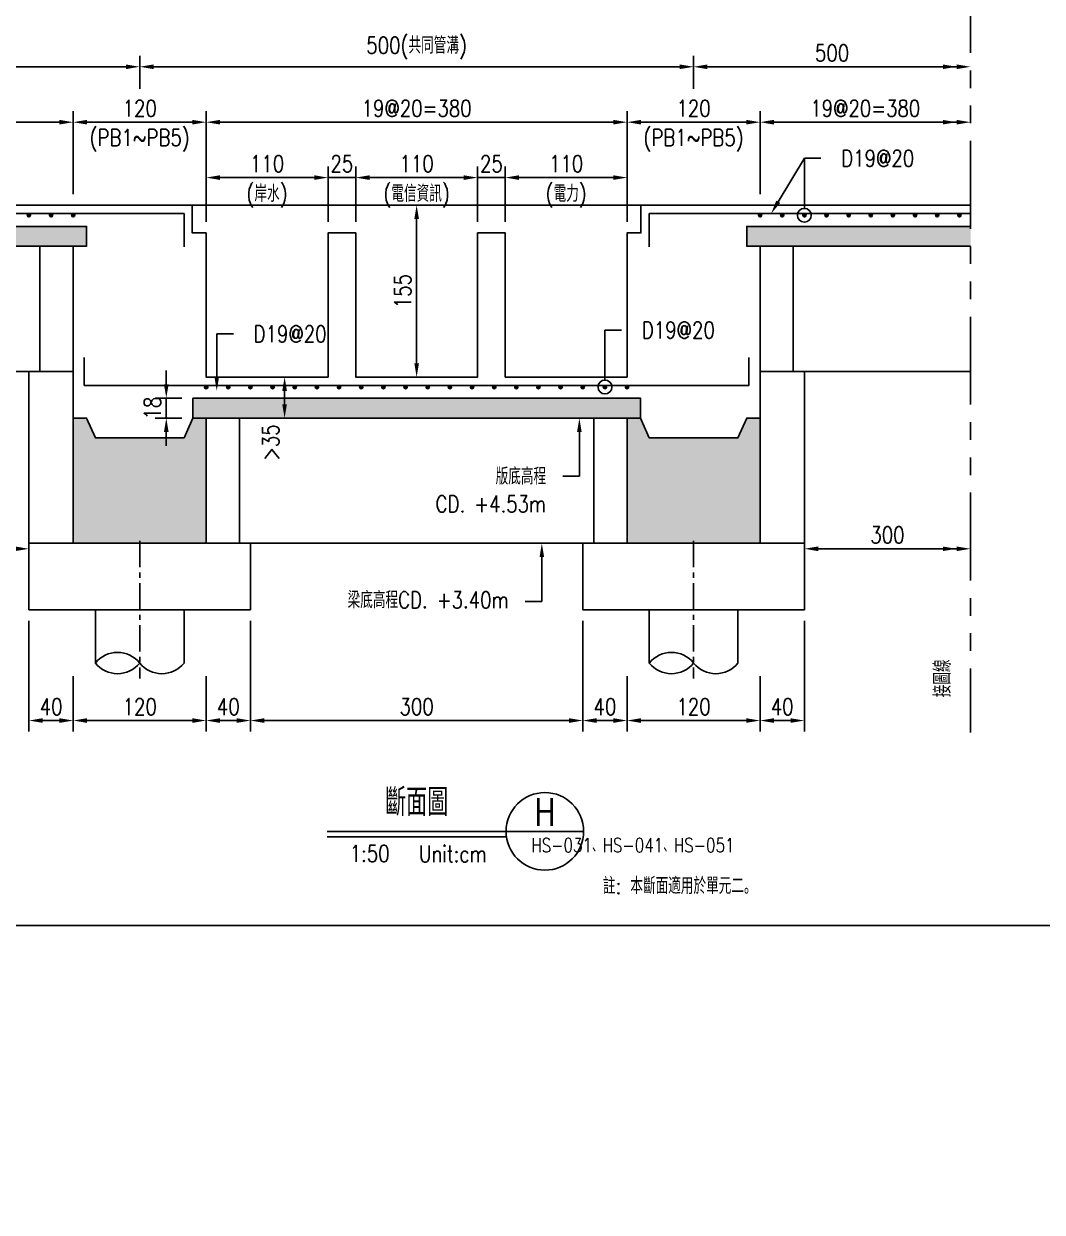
# Model space of a CAD drawing. Extents: x -791 to 13121, y -31587 to 2944.
# Drawn here: x 1560 to 2480, y -11309 to -10236 of the extents above; entities that cross this region are included whole.
import ezdxf
from ezdxf import colors
from ezdxf.entities.mleader import LeaderData, LeaderLine
from ezdxf.enums import TextEntityAlignment as Align
from ezdxf.math import Vec2, Vec3

# ---------------------------------------------------------------- set-up
doc = ezdxf.new("R2010")
doc.units = 0
doc.header["$LTSCALE"] = 0.05
doc.linetypes.add('CENTER', pattern=[50.8, 31.75, -6.35, 6.35, -6.35])
doc.linetypes.add('PHANTOM', pattern=[63.5, 31.75, -6.35, 6.35, -6.35, 6.35, -6.35])
doc.layers.get('0').update_dxf_attribs({"linetype": 'CONTINUOUS'})
doc.layers.get('Defpoints').update_dxf_attribs({"linetype": 'CONTINUOUS'})
for name, color, linetype in [('HB_0', 7, 'CONTINUOUS'), ('HB_DIM', 1, 'CONTINUOUS'), ('HB_ReBar', 3, 'CONTINUOUS'), ('HB_SYMBOLS', 7, 'CONTINUOUS'), ('HB_TXT_CTEXT', 2, 'CONTINUOUS'), ('預鑄梁', 4, 'CONTINUOUS'), ('預鑄版_HATCH', 253, 'CONTINUOUS')]:
    doc.layers.add(name, color=color, linetype=linetype)
doc.styles.get("Standard").update_dxf_attribs({"font": 'ROMANS.shx', "width": 0.8, "bigfont": 'lchinap.shx'})
doc.dimstyles.new('50cm', dxfattribs={"dimscale": 5, "dimtxt": 3, "dimasz": 2.5, "dimexe": 2, "dimexo": 2, "dimgap": 1, "dimtad": 1, "dimdsep": 46, "dimtxsty": 'Standard', "dimcen": 0, "dimclrt": 2, "dimadec": 0, "dimazin": 0, "dimtfac": 1, "dimtix": 1, "dimtmove": 2, "dimatfit": 3, "dimfxl": 0, "dimtolj": 1, "dimtzin": 0, "dimarcsym": 0})

# ---------------------------------------------------------------- blocks, each defined once
blk = doc.blocks.new('CA')
at = {"layer": 'HB_SYMBOLS', "color": 3, "linetype": 'Continuous'}
blk.add_line((0, 0), (14, 0), dxfattribs=at)
at = {"layer": 'HB_SYMBOLS', "color": 4, "linetype": 'Continuous'}
blk.add_circle((7, 0), 7, dxfattribs=at)
at = {"layer": 'HB_SYMBOLS', "color": 3, "linetype": 'Continuous', "width": 0.8}
blk.add_attdef('A', text='', height=5, dxfattribs=at).set_placement((7, 3.5), align=Align.MIDDLE)
at = {"layer": 'HB_SYMBOLS', "color": 1, "linetype": 'Continuous', "width": 0.8}
blk.add_attdef('HB2002', text='', height=2.5, dxfattribs=at).set_placement((7, -2.5), align=Align.MIDDLE)
blk = doc.blocks.new('*D1909')
at = {"layer": 'Defpoints', "color": 0}
for p in [(0, 325), (-1999, 150), (0, 150)]:
    blk.add_point(p, dxfattribs=at)
at = {"layer": 'HB_DIM', "color": 0, "lineweight": -2}
for p, q in [((-1999, 160), (-1999, 335)), ((-1986.5, 325), (-12.5, 325))]:
    blk.add_line(p, q, dxfattribs=at)
at = {"layer": 'HB_DIM', "color": 0}
for points in [[(-1986.5, 327.1), (-1986.5, 322.9), (-1999, 325)], [(-12.5, 327.1), (-12.5, 322.9), (0, 325)]]:
    blk.add_solid(points, dxfattribs=at)
at = {"layer": 'HB_DIM', "color": 2, "insert": (-770, 337.5), "char_height": 15, "attachment_point": 5}
blk.add_mtext('\\A1;4498', dxfattribs=at)
blk = doc.blocks.new('*D1911')
at = {"layer": 'Defpoints', "color": 0}
for p in [(0, 375), (-2000, 150), (0, 150)]:
    blk.add_point(p, dxfattribs=at)
at = {"layer": 'HB_DIM', "color": 0, "lineweight": -2}
for p, q in [((-2000, 160), (-2000, 385)), ((-1987.5, 375), (-12.5, 375))]:
    blk.add_line(p, q, dxfattribs=at)
at = {"layer": 'HB_DIM', "color": 0}
for points in [[(-1987.5, 377.1), (-1987.5, 372.9), (-2000, 375)], [(-12.5, 377.1), (-12.5, 372.9), (0, 375)]]:
    blk.add_solid(points, dxfattribs=at)
at = {"layer": 'HB_DIM', "color": 2, "insert": (-769.5, 387.5), "char_height": 15, "attachment_point": 5}
blk.add_mtext('\\A1;4500', dxfattribs=at)
blk = doc.blocks.new('預鑄樁帽2x2')
at = {"layer": 'HB_0'}
blk.add_lwpolyline([(-100, 0), (100, 0), (100, 60), (-100, 60)], close=True, dxfattribs=at)
blk = doc.blocks.new('PB2')
at = {"layer": 'HB_0'}
h = blk.add_hatch(color=253, dxfattribs=at)
h.dxf.hatch_style = 1
h.paths.add_polyline_path([(0, 0), (0, 113), (12, 113), (20, 95), (100, 95), (108, 113), (120, 113), (120, 0)])
at = {"layer": '預鑄梁'}
blk.add_lwpolyline([(0, 0), (0, 113), (12, 113), (20, 95), (100, 95), (108, 113), (120, 113), (120, 0), (0, 0)], dxfattribs=at)
blk = doc.blocks.new('PS57')
at = {"layer": '預鑄版_HATCH', "linetype": 'Continuous'}
h = blk.add_hatch(color=256, dxfattribs=at)
h.dxf.hatch_style = 2
h.paths.add_polyline_path([(0, 18), (404, 18), (404, 0), (0, 0)])
at = {"layer": 'HB_0', "color": 7, "linetype": 'Continuous'}
blk.add_lwpolyline([(0, 18), (404, 18), (404, 0), (0, 0)], close=True, dxfattribs=at)
blk = doc.blocks.new('*D1914')
at = {"layer": 'Defpoints', "color": 0}
for p in [(-310, 225), (-690, 150), (-310, 150)]:
    blk.add_point(p, dxfattribs=at)
at = {"layer": 'HB_DIM', "color": 0, "lineweight": -2}
for p, q in [((-690, 160), (-690, 235)), ((-310, 160), (-310, 235)), ((-677.5, 225), (-322.5, 225))]:
    blk.add_line(p, q, dxfattribs=at)
at = {"layer": 'HB_DIM', "color": 0}
for points in [[(-677.5, 227.1), (-677.5, 222.9), (-690, 225)], [(-322.5, 227.1), (-322.5, 222.9), (-310, 225)]]:
    blk.add_solid(points, dxfattribs=at)
at = {"layer": 'HB_DIM', "color": 2, "insert": (-500, 237.5), "char_height": 15, "attachment_point": 5}
blk.add_mtext('\\A1;19@20=380', dxfattribs=at)
blk = doc.blocks.new('*D1915')
at = {"layer": 'Defpoints', "color": 0}
for p in [(-750, 275), (-750, 245), (-250, 245)]:
    blk.add_point(p, dxfattribs=at)
at = {"layer": 'HB_DIM', "color": 0, "lineweight": -2}
for p, q in [((-750, 255), (-750, 285)), ((-250, 255), (-250, 285)), ((-262.5, 275), (-737.5, 275))]:
    blk.add_line(p, q, dxfattribs=at)
at = {"layer": 'HB_DIM', "color": 0}
for points in [[(-737.5, 277.1), (-737.5, 272.9), (-750, 275)], [(-262.5, 277.1), (-262.5, 272.9), (-250, 275)]]:
    blk.add_solid(points, dxfattribs=at)
at = {"layer": 'HB_DIM', "color": 2, "insert": (-500, 291.9), "char_height": 15, "attachment_point": 5}
blk.add_mtext('\\A1;500(共同管溝)', dxfattribs=at)
blk = doc.blocks.new('*D1916')
at = {"layer": 'Defpoints', "color": 0}
for p in [(-810, 225), (-1190, 150), (-810, 150)]:
    blk.add_point(p, dxfattribs=at)
at = {"layer": 'HB_DIM', "color": 0, "lineweight": -2}
for p, q in [((-1190, 160), (-1190, 235)), ((-810, 160), (-810, 235)), ((-1177.5, 225), (-822.5, 225))]:
    blk.add_line(p, q, dxfattribs=at)
at = {"layer": 'HB_DIM', "color": 0}
for points in [[(-1177.5, 227.1), (-1177.5, 222.9), (-1190, 225)], [(-822.5, 227.1), (-822.5, 222.9), (-810, 225)]]:
    blk.add_solid(points, dxfattribs=at)
at = {"layer": 'HB_DIM', "color": 2, "insert": (-1000, 237.5), "char_height": 15, "attachment_point": 5}
blk.add_mtext('\\A1;19@20=380', dxfattribs=at)
blk = doc.blocks.new('*D1917')
at = {"layer": 'Defpoints', "color": 0}
for p in [(-1250, 275), (-1250, 245), (-750, 245)]:
    blk.add_point(p, dxfattribs=at)
at = {"layer": 'HB_DIM', "color": 0, "lineweight": -2}
for p, q in [((-1250, 255), (-1250, 285)), ((-750, 255), (-750, 285)), ((-762.5, 275), (-1237.5, 275))]:
    blk.add_line(p, q, dxfattribs=at)
at = {"layer": 'HB_DIM', "color": 0}
for points in [[(-1237.5, 277.1), (-1237.5, 272.9), (-1250, 275)], [(-762.5, 277.1), (-762.5, 272.9), (-750, 275)]]:
    blk.add_solid(points, dxfattribs=at)
at = {"layer": 'HB_DIM', "color": 2, "insert": (-1000, 287.5), "char_height": 15, "attachment_point": 5}
blk.add_mtext('\\A1;500', dxfattribs=at)
blk = doc.blocks.new('ReBarPoint')
at = {"layer": 'HB_0'}
h = blk.add_hatch(color=0, dxfattribs=at)
h.dxf.hatch_style = 1
edge = h.paths.add_edge_path()
edge.add_arc((0, 0), 1.5, 0, 360)
at = {"layer": 'HB_ReBar', "color": 0}
blk.add_circle((0, 0), 1.5, dxfattribs=at)
blk = doc.blocks.new('_DotBlank')
at = {"color": 0, "linetype": 'ByBlock', "lineweight": -2}
blk.add_line((-0.5, 0), (-1, 0), dxfattribs=at)
blk.add_circle((0, 0), 0.5, dxfattribs=at)
blk = doc.blocks.new('*D1923')
at = {"layer": 'Defpoints', "color": 0}
for p in [(-650, -215), (-350, -215), (-350, -315)]:
    blk.add_point(p, dxfattribs=at)
at = {"layer": 'HB_DIM', "color": 0, "lineweight": -2}
for p, q in [((-650, -225), (-650, -325)), ((-350, -225), (-350, -325)), ((-637.5, -315), (-362.5, -315))]:
    blk.add_line(p, q, dxfattribs=at)
at = {"layer": 'HB_DIM', "color": 0}
for points in [[(-637.5, -312.9), (-637.5, -317.1), (-650, -315)], [(-362.5, -312.9), (-362.5, -317.1), (-350, -315)]]:
    blk.add_solid(points, dxfattribs=at)
at = {"layer": 'HB_DIM', "color": 2, "insert": (-500, -302.5), "char_height": 15, "attachment_point": 5}
blk.add_mtext('\\A1;300', dxfattribs=at)
blk = doc.blocks.new('*D1924')
at = {"layer": 'Defpoints', "color": 0}
for p in [(-1150, -60), (-850, -60), (-850, -160)]:
    blk.add_point(p, dxfattribs=at)
at = {"layer": 'HB_DIM', "color": 0, "lineweight": -2}
for p, q in [((-1150, -70), (-1150, -170)), ((-850, -70), (-850, -170)), ((-1137.5, -160), (-862.5, -160))]:
    blk.add_line(p, q, dxfattribs=at)
at = {"layer": 'HB_DIM', "color": 0}
for points in [[(-1137.5, -157.9), (-1137.5, -162.1), (-1150, -160)], [(-862.5, -157.9), (-862.5, -162.1), (-850, -160)]]:
    blk.add_solid(points, dxfattribs=at)
at = {"layer": 'HB_DIM', "color": 2, "insert": (-1000, -147.5), "char_height": 15, "attachment_point": 5}
blk.add_mtext('\\A1;300', dxfattribs=at)
blk = doc.blocks.new('*D1934')
at = {"layer": 'Defpoints', "color": 0}
for p in [(0, 275), (0, 275), (-250, 245)]:
    blk.add_point(p, dxfattribs=at)
at = {"layer": 'HB_DIM', "color": 0, "lineweight": -2}
for p, q in [((-250, 255), (-250, 285)), ((-237.5, 275), (-12.5, 275))]:
    blk.add_line(p, q, dxfattribs=at)
at = {"layer": 'HB_DIM', "color": 0}
for points in [[(-237.5, 277.1), (-237.5, 272.9), (-250, 275)], [(-12.5, 277.1), (-12.5, 272.9), (0, 275)]]:
    blk.add_solid(points, dxfattribs=at)
at = {"layer": 'HB_DIM', "color": 2, "insert": (-125, 287.5), "char_height": 15, "attachment_point": 5}
blk.add_mtext('\\A1;500', dxfattribs=at)
blk = doc.blocks.new('*D1935')
at = {"layer": 'Defpoints', "color": 0}
for p in [(0, 225), (0, 225), (-190, 150)]:
    blk.add_point(p, dxfattribs=at)
at = {"layer": 'HB_DIM', "color": 0, "lineweight": -2}
for p, q in [((-190, 160), (-190, 235)), ((-177.5, 225), (-12.5, 225))]:
    blk.add_line(p, q, dxfattribs=at)
at = {"layer": 'HB_DIM', "color": 0}
for points in [[(-177.5, 227.1), (-177.5, 222.9), (-190, 225)], [(-12.5, 227.1), (-12.5, 222.9), (0, 225)]]:
    blk.add_solid(points, dxfattribs=at)
at = {"layer": 'HB_DIM', "color": 2, "insert": (-95, 237.5), "char_height": 15, "attachment_point": 5}
blk.add_mtext('\\A1;19@20=380', dxfattribs=at)
blk = doc.blocks.new('*D1936')
at = {"layer": 'Defpoints', "color": 0}
for p in [(-150, -60), (0, -160), (0, -160)]:
    blk.add_point(p, dxfattribs=at)
at = {"layer": 'HB_DIM', "color": 0, "lineweight": -2}
for p, q in [((-150, -70), (-150, -170)), ((-137.5, -160), (-12.5, -160))]:
    blk.add_line(p, q, dxfattribs=at)
at = {"layer": 'HB_DIM', "color": 0}
for points in [[(-137.5, -157.9), (-137.5, -162.1), (-150, -160)], [(-12.5, -157.9), (-12.5, -162.1), (0, -160)]]:
    blk.add_solid(points, dxfattribs=at)
at = {"layer": 'HB_DIM', "color": 2, "insert": (-75, -147.5), "char_height": 15, "attachment_point": 5}
blk.add_mtext('\\A1;300', dxfattribs=at)
blk = doc.blocks.new('*D1937')
at = {"layer": 'Defpoints', "color": 0}
for p in [(-702, -24), (-726, -42), (-702, -42)]:
    blk.add_point(p, dxfattribs=at)
at = {"layer": 'HB_DIM', "color": 0, "lineweight": -2}
for p, q in [((-726, -11.5), (-726, 1)), ((-712, -24), (-736, -24)), ((-726, -24), (-726, -42)), ((-712, -42), (-736, -42)), ((-726, -54.5), (-726, -67))]:
    blk.add_line(p, q, dxfattribs=at)
at = {"layer": 'HB_DIM', "color": 0}
for points in [[(-728.1, -11.5), (-723.9, -11.5), (-726, -24)], [(-728.1, -54.5), (-723.9, -54.5), (-726, -42)]]:
    blk.add_solid(points, dxfattribs=at)
at = {"layer": 'HB_DIM', "color": 2, "insert": (-738.5, -33), "char_height": 15, "attachment_point": 5, "rotation": 90}
blk.add_mtext('\\A1;18', dxfattribs=at)
blk = doc.blocks.new('*D1938')
at = {"layer": 'Defpoints', "color": 0}
for p in [(-644.2, -5), (-619.2, -5), (-644.2, -42)]:
    blk.add_point(p, dxfattribs=at)
at = {"layer": 'HB_DIM', "color": 0, "lineweight": -2}
for p, q in [((-634.2, -5), (-609.2, -5)), ((-619.2, -29.5), (-619.2, -17.5)), ((-634.2, -42), (-609.2, -42))]:
    blk.add_line(p, q, dxfattribs=at)
at = {"layer": 'HB_DIM', "color": 0}
for points in [[(-621.3, -17.5), (-617.1, -17.5), (-619.2, -5)], [(-621.3, -29.5), (-617.1, -29.5), (-619.2, -42)]]:
    blk.add_solid(points, dxfattribs=at)
at = {"layer": 'HB_DIM', "color": 2, "insert": (-631.7, -64.2), "char_height": 15, "attachment_point": 5, "rotation": 90}
blk.add_mtext('\\A1;>35', dxfattribs=at)
blk = doc.blocks.new('80cm直樁')
at = {"layer": 'HB_0', "linetype": 'Continuous'}
for p, q in [((-40, -48.1), (-40, 0)), ((40, -48.1), (40, 0))]:
    blk.add_line(p, q, dxfattribs=at)
for points in [[(-40, -48.1, -0.48), (0, -48.1, 0.48), (40, -48.1, 0.48)], [(-40, -48.1, 0.48), (0, -48.1, 0.48)]]:
    blk.add_lwpolyline(points, format="xyb", dxfattribs=at)
at = {"layer": 'HB_DIM', "color": 1, "linetype": 'CENTER', "ltscale": 15}
blk.add_line((0, 62.2), (0, -62.2), dxfattribs=at)
blk = doc.blocks.new('*D1941')
at = {"layer": 'Defpoints', "color": 0}
for p in [(-810, 225), (-810, 150), (-690, 150)]:
    blk.add_point(p, dxfattribs=at)
at = {"layer": 'HB_DIM', "color": 0, "lineweight": -2}
for p, q in [((-810, 160), (-810, 235)), ((-690, 160), (-690, 235)), ((-702.5, 225), (-797.5, 225))]:
    blk.add_line(p, q, dxfattribs=at)
at = {"layer": 'HB_DIM', "color": 0}
for points in [[(-797.5, 227.1), (-797.5, 222.9), (-810, 225)], [(-702.5, 227.1), (-702.5, 222.9), (-690, 225)]]:
    blk.add_solid(points, dxfattribs=at)
at = {"layer": 'HB_DIM', "color": 2, "char_height": 15, "attachment_point": 5}
for s, insert in [('\\A1;120', (-750, 237.5)), ('\\A1;(PB1~PB5)', (-750, 208.6))]:
    blk.add_mtext(s, dxfattribs=dict(at, insert=insert))
blk = doc.blocks.new('*D1942')
at = {"layer": 'Defpoints', "color": 0}
for p in [(-310, 225), (-310, 150), (-190, 150)]:
    blk.add_point(p, dxfattribs=at)
at = {"layer": 'HB_DIM', "color": 0, "lineweight": -2}
for p, q in [((-310, 160), (-310, 235)), ((-190, 160), (-190, 235)), ((-202.5, 225), (-297.5, 225))]:
    blk.add_line(p, q, dxfattribs=at)
at = {"layer": 'HB_DIM', "color": 0}
for points in [[(-297.5, 227.1), (-297.5, 222.9), (-310, 225)], [(-202.5, 227.1), (-202.5, 222.9), (-190, 225)]]:
    blk.add_solid(points, dxfattribs=at)
at = {"layer": 'HB_DIM', "color": 2, "char_height": 15, "attachment_point": 5}
for s, insert in [('\\A1;120', (-250, 237.5)), ('\\A1;(PB1~PB5)', (-250, 208.6))]:
    blk.add_mtext(s, dxfattribs=dict(at, insert=insert))
blk = doc.blocks.new('*D1943')
at = {"layer": 'Defpoints', "color": 0}
for p in [(-810, -265), (-690, -265), (-690, -315)]:
    blk.add_point(p, dxfattribs=at)
at = {"layer": 'HB_DIM', "color": 0, "lineweight": -2}
for p, q in [((-810, -275), (-810, -325)), ((-690, -275), (-690, -325)), ((-797.5, -315), (-702.5, -315))]:
    blk.add_line(p, q, dxfattribs=at)
at = {"layer": 'HB_DIM', "color": 0}
for points in [[(-797.5, -312.9), (-797.5, -317.1), (-810, -315)], [(-702.5, -312.9), (-702.5, -317.1), (-690, -315)]]:
    blk.add_solid(points, dxfattribs=at)
at = {"layer": 'HB_DIM', "color": 2, "insert": (-750, -302.5), "char_height": 15, "attachment_point": 5}
blk.add_mtext('\\A1;120', dxfattribs=at)
blk = doc.blocks.new('*D1944')
at = {"layer": 'Defpoints', "color": 0}
for p in [(-650, -215), (-690, -265), (-690, -315)]:
    blk.add_point(p, dxfattribs=at)
at = {"layer": 'HB_DIM', "color": 0, "lineweight": -2}
for p, q in [((-650, -225), (-650, -325)), ((-690, -275), (-690, -325)), ((-662.5, -315), (-677.5, -315))]:
    blk.add_line(p, q, dxfattribs=at)
at = {"layer": 'HB_DIM', "color": 0}
for points in [[(-677.5, -312.9), (-677.5, -317.1), (-690, -315)], [(-662.5, -312.9), (-662.5, -317.1), (-650, -315)]]:
    blk.add_solid(points, dxfattribs=at)
at = {"layer": 'HB_DIM', "color": 2, "insert": (-670, -302.5), "char_height": 15, "attachment_point": 5}
blk.add_mtext('\\A1;40', dxfattribs=at)
blk = doc.blocks.new('*D1945')
at = {"layer": 'Defpoints', "color": 0}
for p in [(-850, -215), (-810, -265), (-850, -315)]:
    blk.add_point(p, dxfattribs=at)
at = {"layer": 'HB_DIM', "color": 0, "lineweight": -2}
for p, q in [((-850, -225), (-850, -325)), ((-810, -275), (-810, -325)), ((-822.5, -315), (-837.5, -315))]:
    blk.add_line(p, q, dxfattribs=at)
at = {"layer": 'HB_DIM', "color": 0}
for points in [[(-837.5, -312.9), (-837.5, -317.1), (-850, -315)], [(-822.5, -312.9), (-822.5, -317.1), (-810, -315)]]:
    blk.add_solid(points, dxfattribs=at)
at = {"layer": 'HB_DIM', "color": 2, "insert": (-830, -302.5), "char_height": 15, "attachment_point": 5}
blk.add_mtext('\\A1;40', dxfattribs=at)
blk = doc.blocks.new('*D1946')
at = {"layer": 'Defpoints', "color": 0}
for p in [(-310, -265), (-190, -265), (-190, -315)]:
    blk.add_point(p, dxfattribs=at)
at = {"layer": 'HB_DIM', "color": 0, "lineweight": -2}
for p, q in [((-310, -275), (-310, -325)), ((-190, -275), (-190, -325)), ((-297.5, -315), (-202.5, -315))]:
    blk.add_line(p, q, dxfattribs=at)
at = {"layer": 'HB_DIM', "color": 0}
for points in [[(-297.5, -312.9), (-297.5, -317.1), (-310, -315)], [(-202.5, -312.9), (-202.5, -317.1), (-190, -315)]]:
    blk.add_solid(points, dxfattribs=at)
at = {"layer": 'HB_DIM', "color": 2, "insert": (-250, -302.5), "char_height": 15, "attachment_point": 5}
blk.add_mtext('\\A1;120', dxfattribs=at)
blk = doc.blocks.new('*D1947')
at = {"layer": 'Defpoints', "color": 0}
for p in [(-150, -215), (-190, -265), (-190, -315)]:
    blk.add_point(p, dxfattribs=at)
at = {"layer": 'HB_DIM', "color": 0, "lineweight": -2}
for p, q in [((-150, -225), (-150, -325)), ((-190, -275), (-190, -325)), ((-162.5, -315), (-177.5, -315))]:
    blk.add_line(p, q, dxfattribs=at)
at = {"layer": 'HB_DIM', "color": 0}
for points in [[(-177.5, -312.9), (-177.5, -317.1), (-190, -315)], [(-162.5, -312.9), (-162.5, -317.1), (-150, -315)]]:
    blk.add_solid(points, dxfattribs=at)
at = {"layer": 'HB_DIM', "color": 2, "insert": (-170, -302.5), "char_height": 15, "attachment_point": 5}
blk.add_mtext('\\A1;40', dxfattribs=at)
blk = doc.blocks.new('*D1948')
at = {"layer": 'Defpoints', "color": 0}
for p in [(-350, -215), (-310, -265), (-350, -315)]:
    blk.add_point(p, dxfattribs=at)
at = {"layer": 'HB_DIM', "color": 0, "lineweight": -2}
for p, q in [((-350, -225), (-350, -325)), ((-310, -275), (-310, -325)), ((-322.5, -315), (-337.5, -315))]:
    blk.add_line(p, q, dxfattribs=at)
at = {"layer": 'HB_DIM', "color": 0}
for points in [[(-337.5, -312.9), (-337.5, -317.1), (-350, -315)], [(-322.5, -312.9), (-322.5, -317.1), (-310, -315)]]:
    blk.add_solid(points, dxfattribs=at)
at = {"layer": 'HB_DIM', "color": 2, "insert": (-330, -302.5), "char_height": 15, "attachment_point": 5}
blk.add_mtext('\\A1;40', dxfattribs=at)
blk = doc.blocks.new('*D1949')
at = {"layer": 'Defpoints', "color": 0}
for p in [(-525, 150), (-500, 150), (-525, -5)]:
    blk.add_point(p, dxfattribs=at)
at = {"layer": 'HB_DIM', "color": 0, "lineweight": -2}
for p, q in [((-515, 150), (-490, 150)), ((-500, 7.5), (-500, 137.5)), ((-515, -5), (-490, -5))]:
    blk.add_line(p, q, dxfattribs=at)
at = {"layer": 'HB_DIM', "color": 0}
for points in [[(-502.1, 137.5), (-497.9, 137.5), (-500, 150)], [(-502.1, 7.5), (-497.9, 7.5), (-500, -5)]]:
    blk.add_solid(points, dxfattribs=at)
at = {"layer": 'HB_DIM', "color": 2, "insert": (-512.5, 72.5), "char_height": 15, "attachment_point": 5, "rotation": 90}
blk.add_mtext('\\A1;155', dxfattribs=at)
blk = doc.blocks.new('*D1950')
at = {"layer": 'Defpoints', "color": 0}
for p in [(-580, 175), (-690, 125), (-580, 125)]:
    blk.add_point(p, dxfattribs=at)
at = {"layer": 'HB_DIM', "color": 0, "lineweight": -2}
for p, q in [((-690, 135), (-690, 185)), ((-580, 135), (-580, 185)), ((-677.5, 175), (-592.5, 175))]:
    blk.add_line(p, q, dxfattribs=at)
at = {"layer": 'HB_DIM', "color": 0}
for points in [[(-677.5, 177.1), (-677.5, 172.9), (-690, 175)], [(-592.5, 177.1), (-592.5, 172.9), (-580, 175)]]:
    blk.add_solid(points, dxfattribs=at)
at = {"layer": 'HB_DIM', "color": 2, "char_height": 15, "attachment_point": 5}
for s, insert in [('\\A1;110', (-635, 187.5)), ('\\A1;(岸水)', (-635, 158.1))]:
    blk.add_mtext(s, dxfattribs=dict(at, insert=insert))
blk = doc.blocks.new('*D1951')
at = {"layer": 'Defpoints', "color": 0}
for p in [(-555, 175), (-580, 125), (-555, 125)]:
    blk.add_point(p, dxfattribs=at)
at = {"layer": 'HB_DIM', "color": 0, "lineweight": -2}
for p, q in [((-580, 135), (-580, 185)), ((-555, 135), (-555, 185)), ((-592.5, 175), (-605, 175)), ((-580, 175), (-555, 175)), ((-542.5, 175), (-530, 175))]:
    blk.add_line(p, q, dxfattribs=at)
at = {"layer": 'HB_DIM', "color": 0}
for points in [[(-592.5, 177.1), (-592.5, 172.9), (-580, 175)], [(-542.5, 177.1), (-542.5, 172.9), (-555, 175)]]:
    blk.add_solid(points, dxfattribs=at)
at = {"layer": 'HB_DIM', "color": 2, "insert": (-567.5, 187.5), "char_height": 15, "attachment_point": 5}
blk.add_mtext('\\A1;25', dxfattribs=at)
blk = doc.blocks.new('*D1952')
at = {"layer": 'Defpoints', "color": 0}
for p in [(-445, 175), (-555, 125), (-445, 125)]:
    blk.add_point(p, dxfattribs=at)
at = {"layer": 'HB_DIM', "color": 0, "lineweight": -2}
for p, q in [((-555, 135), (-555, 185)), ((-445, 135), (-445, 185)), ((-542.5, 175), (-457.5, 175))]:
    blk.add_line(p, q, dxfattribs=at)
at = {"layer": 'HB_DIM', "color": 0}
for points in [[(-542.5, 177.1), (-542.5, 172.9), (-555, 175)], [(-457.5, 177.1), (-457.5, 172.9), (-445, 175)]]:
    blk.add_solid(points, dxfattribs=at)
at = {"layer": 'HB_DIM', "color": 2, "char_height": 15, "attachment_point": 5}
for s, insert in [('\\A1;110', (-500, 187.5)), ('\\A1;(電信資訊)', (-500, 158.1))]:
    blk.add_mtext(s, dxfattribs=dict(at, insert=insert))
blk = doc.blocks.new('*D1953')
at = {"layer": 'Defpoints', "color": 0}
for p in [(-420, 175), (-445, 125), (-420, 125)]:
    blk.add_point(p, dxfattribs=at)
at = {"layer": 'HB_DIM', "color": 0, "lineweight": -2}
for p, q in [((-445, 135), (-445, 185)), ((-420, 135), (-420, 185)), ((-457.5, 175), (-470, 175)), ((-445, 175), (-420, 175)), ((-407.5, 175), (-395, 175))]:
    blk.add_line(p, q, dxfattribs=at)
at = {"layer": 'HB_DIM', "color": 0}
for points in [[(-457.5, 177.1), (-457.5, 172.9), (-445, 175)], [(-407.5, 177.1), (-407.5, 172.9), (-420, 175)]]:
    blk.add_solid(points, dxfattribs=at)
at = {"layer": 'HB_DIM', "color": 2, "insert": (-432.5, 187.5), "char_height": 15, "attachment_point": 5}
blk.add_mtext('\\A1;25', dxfattribs=at)
blk = doc.blocks.new('*D1954')
at = {"layer": 'Defpoints', "color": 0}
for p in [(-310, 175), (-420, 125), (-310, 125)]:
    blk.add_point(p, dxfattribs=at)
at = {"layer": 'HB_DIM', "color": 0, "lineweight": -2}
for p, q in [((-420, 135), (-420, 185)), ((-310, 135), (-310, 185)), ((-407.5, 175), (-322.5, 175))]:
    blk.add_line(p, q, dxfattribs=at)
at = {"layer": 'HB_DIM', "color": 0}
for points in [[(-407.5, 177.1), (-407.5, 172.9), (-420, 175)], [(-322.5, 177.1), (-322.5, 172.9), (-310, 175)]]:
    blk.add_solid(points, dxfattribs=at)
at = {"layer": 'HB_DIM', "color": 2, "char_height": 15, "attachment_point": 5}
for s, insert in [('\\A1;110', (-365, 187.5)), ('\\A1;(電力)', (-365, 158.1))]:
    blk.add_mtext(s, dxfattribs=dict(at, insert=insert))
blk = doc.blocks.new('斷面圖H左')
at = {"layer": '預鑄版_HATCH', "linetype": 'Continuous'}
h = blk.add_hatch(color=256, dxfattribs=at)
h.dxf.hatch_style = 2
h.paths.add_polyline_path([(-202, 131), (-202, 113), (0, 113), (0, 131)])
at = {"layer": 'HB_0', "color": 252}
for p, q in [((-840, 113), (-840, 0)), ((-160, 113), (-160, 0)), ((-660, -42), (-660, -155)), ((-340, -42), (-340, -155))]:
    blk.add_line(p, q, dxfattribs=at)
at = {"layer": 'HB_0', "color": 4}
for points in [[(0, 150), (-1999, 150), (-1999, 113), (-1810, 113), (-1810, 0), (-1690, 0), (-1690, 113), (-1310, 113), (-1310, 0), (-1190, 0), (-1190, 113), (-810, 113), (-810, -155), (-690, -155), (-690, -42), (-310, -42), (-310, -155), (-190, -155), (-190, 113), (0, 113), (0, 113), (0, 113), (0, 113), (0, 113)], [(-702.5, 150), (-702.5, 125), (-690, 125), (-690, -5), (-580, -5), (-580, 125), (-555, 125), (-555, -5), (-445, -5), (-445, 125), (-420, 125), (-420, -5), (-310, -5), (-310, 125), (-297.5, 125), (-297.5, 150)]]:
    blk.add_lwpolyline(points, dxfattribs=at)
at = {"layer": 'HB_0', "color": 7, "linetype": 'Continuous'}
blk.add_lwpolyline([(0, 113), (-202, 113), (-202, 131), (0, 131)], dxfattribs=at)
at = {"layer": 'HB_0'}
for points in [[(-810, 0), (-1999, 0), (-1999, 114)], [(-850, -155), (-850, 0)], [(0, 0), (-190, 0)], [(-150, -155), (-150, 0)], [(-650, -155), (-350, -155)]]:
    blk.add_lwpolyline(points, dxfattribs=at)
at = {"layer": 'HB_DIM', "color": 4, "linetype": 'PHANTOM', "ltscale": 50}
blk.add_line((0, 525.713), (0, -325.713), dxfattribs=at)
at = {"layer": 'HB_ReBar'}
for points in [[(-1989, 142.5), (-710, 142.5), (-710, 112.5)], [(0, 142.5), (-290, 142.5), (-290, 112.5)], [(-800, 12.5), (-800, -12.5), (-200, -12.5), (-200, 12.5)]]:
    blk.add_lwpolyline(points, dxfattribs=at)
at = {"layer": 'HB_0'}
for name, p in [('PS57', (-1202, 113)), ('PS57', (-702, -42)), ('PB2', (-810, -155)), ('PB2', (-310, -155)), ('預鑄樁帽2x2', (-750, -215)), ('80cm直樁', (-750, -215)), ('預鑄樁帽2x2', (-250, -215)), ('80cm直樁', (-250, -215))]:
    blk.add_blockref(name, p, dxfattribs=at)
at = {"layer": 'HB_ReBar'}
for p in [(-850, 141), (-830, 141), (-810, 141), (-190, 141), (-170, 141), (-150, 141), (-130, 141), (-110, 141), (-90, 141), (-70, 141), (-50, 141), (-30, 141), (-10, 141), (-690, -14), (-670, -14), (-650, -14), (-630, -14), (-610, -14), (-590, -14), (-570, -14), (-550, -14), (-530, -14), (-510, -14), (-490, -14), (-470, -14), (-450, -14), (-430, -14), (-410, -14), (-390, -14), (-370, -14), (-350, -14), (-330, -14), (-310, -14)]:
    blk.add_blockref('ReBarPoint', p, dxfattribs=at)
at = {"layer": 'HB_TXT_CTEXT', "linetype": 'Continuous', "width": 0.8}
blk.add_text('接圖線', height=15, rotation=90, dxfattribs=at).set_placement((-26.189, -276.908, 0), align=Align.MIDDLE)
at = {"layer": 'HB_DIM'}
for base, p1, text, picture, middle in [((0, 375), (-2000, 150), '4500', '*D1911', (-769.52, 387.5)), ((0, 325), (-1999, 150), '4498', '*D1909', (-770.02, 337.5))]:
    dim = blk.add_linear_dim(base=base, p1=p1, p2=(0, 150), text=text, dimstyle='50cm', override={"dimse2": 1}, dxfattribs=at)
    dim.commit()
    dim.dimension.update_dxf_attribs({"geometry": picture, "text_midpoint": middle, "dimtype": 160})
for base, p1, p2, text, picture, middle in [((-750, 275), (-250, 245), (-750, 245), '<>(共同管溝)', '*D1915', (-500, 291.875)), ((0, 275), (-250, 245), (0, 275), '500', '*D1934', (-125, 287.5)), ((-810, 225), (-1190, 150), (-810, 150), '19@20=<>', '*D1916', (-1000, 237.5)), ((-310, 225), (-690, 150), (-310, 150), '19@20=<>', '*D1914', (-500, 237.5)), ((0, 225), (-190, 150), (0, 225), '19@20=380', '*D1935', (-95, 237.5)), ((-580, 175), (-690, 125), (-580, 125), '<>\\X(岸水)', '*D1950', (-635, 175)), ((-445, 175), (-555, 125), (-445, 125), '<>\\X(電信資訊)', '*D1952', (-500, 175)), ((-310, 175), (-420, 125), (-310, 125), '<>\\X(電力)', '*D1954', (-365, 175)), ((0, -160), (-150, -60), (0, -160), '300', '*D1936', (-75, -147.5))]:
    dim = blk.add_linear_dim(base=base, p1=p1, p2=p2, text=text, dimstyle='50cm', dxfattribs=at)
    dim.commit()
    dim.dimension.update_dxf_attribs({"geometry": picture, "text_midpoint": middle})
for base, p1, p2, picture, middle in [((-1250, 275), (-750, 245), (-1250, 245), '*D1917', (-1000, 287.5)), ((-555, 175), (-580, 125), (-555, 125), '*D1951', (-567.5, 187.5)), ((-420, 175), (-445, 125), (-420, 125), '*D1953', (-432.5, 187.5)), ((-850, -160), (-1150, -60), (-850, -60), '*D1924', (-1000, -147.5)), ((-850, -315), (-810, -265), (-850, -215), '*D1945', (-830, -302.5)), ((-690, -315), (-650, -215), (-690, -265), '*D1944', (-670, -302.5)), ((-350, -315), (-650, -215), (-350, -215), '*D1923', (-500, -302.5)), ((-350, -315), (-310, -265), (-350, -215), '*D1948', (-330, -302.5)), ((-190, -315), (-150, -215), (-190, -265), '*D1947', (-170, -302.5)), ((-690, -315), (-810, -265), (-690, -265), '*D1943', (-750, -302.5)), ((-190, -315), (-310, -265), (-190, -265), '*D1946', (-250, -302.5))]:
    dim = blk.add_linear_dim(base=base, p1=p1, p2=p2, dimstyle='50cm', dxfattribs=at)
    dim.commit()
    dim.dimension.update_dxf_attribs({"geometry": picture, "text_midpoint": middle})
for base, p1, p2, picture, middle in [((-810, 225), (-690, 150), (-810, 150), '*D1941', (-750, 225)), ((-310, 225), (-190, 150), (-310, 150), '*D1942', (-250, 225))]:
    dim = blk.add_linear_dim(base=base, p1=p1, p2=p2, angle=180, text='<>\\X(PB1~PB5)', dimstyle='50cm', dxfattribs=at)
    dim.commit()
    dim.dimension.update_dxf_attribs({"geometry": picture, "text_midpoint": middle})
for base, p1, p2, picture, middle in [((-500, 150), (-525, -5), (-525, 150), '*D1949', (-512.5, 72.5)), ((-726.024, -42), (-702, -24), (-702, -42), '*D1937', (-738.524, -33))]:
    dim = blk.add_linear_dim(base=base, p1=p1, p2=p2, angle=90, dimstyle='50cm', dxfattribs=at)
    dim.commit()
    dim.dimension.update_dxf_attribs({"geometry": picture, "text_midpoint": middle})
dim = blk.add_linear_dim(base=(-619.175, -5), p1=(-644.175, -42), p2=(-644.175, -5), angle=90, text='>35', dimstyle='50cm', dxfattribs=at)
dim.commit()
dim.dimension.update_dxf_attribs({"geometry": '*D1938', "text_midpoint": (-631.675, -64.21), "dimtype": 160})
for points in [[(-12.439, 275), (-55.445, 275)], [(-12.486, 225), (-55.491, 225)], [(-12.486, -160), (-55.491, -160)]]:
    blk.add_leader(points, dimstyle='50cm', override={"dimse2": 1}, dxfattribs=at)
ml = blk.add_multileader_mtext('Standard', dxfattribs=at)
ml.set_content('  ', color=2)
ml.set_leader_properties(color=1)
ml.build(insert=Vec2(0, 0))
ml.multileader.update_dxf_attribs({"dogleg_length": 3, "arrow_head_size": 12.5, "scale": 5})
ctx = ml.context
ctx.base_point, ctx.scale, ctx.char_height, ctx.arrow_head_size, ctx.landing_gap_size, ctx.plane_origin = Vec3(-135, 192.393), 5, 15, 12.5, 15, Vec3(-170, 142.5)
ctx.text_align_type = 2
notes = []
notes.append((ctx, [(0, (1, 1, 0), (-150, 192.393), (1, 0), 15, [(0, [(-180, 142.5)], 0, [])])]))
ctx.mtext.insert, ctx.mtext.alignment, ctx.mtext.flow_direction = Vec3(-96, 199.893), 3, 5
ml = blk.add_multileader_mtext('Standard', dxfattribs=at)
ml.set_content('D19@20', color=2)
ml.set_leader_properties(color=1)
ml.set_arrow_properties(name='DOTBLANK')
ml.build(insert=Vec2(0, 0))
ml.multileader.update_dxf_attribs({"dogleg_length": 3, "arrow_head_size": 12.5, "scale": 5})
ctx = ml.context
ctx.base_point, ctx.scale, ctx.char_height, ctx.arrow_head_size, ctx.landing_gap_size, ctx.plane_origin = Vec3(-135, 192.393), 5, 15, 12.5, 15, Vec3(-150, 141)
ctx.text_align_type = 2
notes.append((ctx, [(0, (1, 1, 0), (-150, 192.393), (1, 0), 15, [(0, [(-150, 141)], 0, [])])]))
ctx.mtext.insert, ctx.mtext.alignment, ctx.mtext.flow_direction = Vec3(-50.857, 199.893), 3, 5
ml = blk.add_multileader_mtext('Standard', dxfattribs=at)
ml.set_content('D19@20', color=2)
ml.set_leader_properties(color=1)
ml.set_arrow_properties(name='DOTBLANK')
ml.build(insert=Vec2(0, 0))
ml.multileader.update_dxf_attribs({"dogleg_length": 3, "arrow_head_size": 12.5, "scale": 5})
ctx = ml.context
ctx.base_point, ctx.scale, ctx.char_height, ctx.arrow_head_size, ctx.landing_gap_size, ctx.plane_origin = Vec3(-315, 37.393), 5, 15, 12.5, 15, Vec3(-330, -14)
ctx.text_align_type = 2
notes.append((ctx, [(0, (1, 1, 0), (-330, 37.393), (1, 0), 15, [(0, [(-330, -14)], 0, [])])]))
ctx.mtext.insert, ctx.mtext.alignment, ctx.mtext.flow_direction = Vec3(-230.857, 44.893), 3, 5
ml = blk.add_multileader_mtext('Standard', dxfattribs=at)
ml.set_content('D19@20', color=2)
ml.set_leader_properties(color=1)
ml.build(insert=Vec2(0, 0))
ml.multileader.update_dxf_attribs({"dogleg_length": 3, "arrow_head_size": 12.5, "scale": 5})
ctx = ml.context
ctx.base_point, ctx.scale, ctx.char_height, ctx.arrow_head_size, ctx.landing_gap_size, ctx.plane_origin = Vec3(-665.449, 33.893), 5, 15, 12.5, 15, Vec3(-680.449, -17.5)
ctx.text_align_type = 2
notes.append((ctx, [(0, (1, 1, 0), (-680.449, 33.893), (1, 0), 15, [(0, [(-680.449, -17.5)], 0, [])])]))
ctx.mtext.insert, ctx.mtext.alignment, ctx.mtext.flow_direction = Vec3(-581.306, 41.393), 3, 5
ml = blk.add_multileader_mtext('Standard', dxfattribs=at)
ml.set_content('版底高程\\PCD. +4.53m', color=2)
ml.set_leader_properties(color=1)
ml.build(insert=Vec2(0, 0))
ml.multileader.update_dxf_attribs({"dogleg_length": 3, "arrow_head_size": 12.5, "scale": 5})
ctx = ml.context
ctx.base_point, ctx.scale, ctx.char_height, ctx.arrow_head_size, ctx.landing_gap_size, ctx.plane_origin = Vec3(-507.823, -94.54), 5, 15, 12.5, 15, Vec3(-353.109, -37.999)
ctx.text_align_type = 2
notes.append((ctx, [(0, (1, 1, 0), (-353.109, -94.54), (-1, 0), 15, [(0, [(-353.109, -42)], 0, [])])]))
ctx.mtext.insert, ctx.mtext.alignment, ctx.mtext.flow_direction = Vec3(-383.109, -87.04), 3, 5
ml = blk.add_multileader_mtext('Standard', dxfattribs=at)
ml.set_content('梁底高程CD. +3.40m', color=2)
ml.set_leader_properties(color=1)
ml.build(insert=Vec2(0, 0))
ml.multileader.update_dxf_attribs({"dogleg_length": 3, "arrow_head_size": 12.5, "scale": 5})
ctx = ml.context
ctx.base_point, ctx.scale, ctx.char_height, ctx.arrow_head_size, ctx.landing_gap_size, ctx.plane_origin = Vec3(-626.647, -207.54), 5, 15, 12.5, 15, Vec3(-386.968, -150.999)
ctx.text_align_type = 2
notes.append((ctx, [(0, (1, 1, 0), (-386.968, -207.54), (-1, 0), 15, [(0, [(-386.968, -155)], 0, [])])]))
ctx.mtext.insert, ctx.mtext.alignment, ctx.mtext.flow_direction = Vec3(-416.968, -198.634), 3, 5
for ctx, leaders in notes:
    for number, flags, end, landing, length, lines in leaders:
        leader = LeaderData()
        leader.index, (leader.has_last_leader_line, leader.has_dogleg_vector, leader.attachment_direction) = number, flags
        leader.last_leader_point, leader.dogleg_vector, leader.dogleg_length = Vec3(end), Vec3(landing), length
        for number, points, colour, breaks in lines:
            line = LeaderLine()
            line.index, line.vertices, line.color, line.breaks = number, Vec3.list(points), colors.encode_raw_color(colour), breaks
            leader.lines.append(line)
        ctx.leaders.append(leader)

msp = doc.modelspace()

# ---------------------------------------------------------------- linework, layer by layer
at = {"layer": 'Defpoints', "color": 217}
for points in [[(3945, -10605), (2947.5, -10605), (2947.5, -11050), (0, -11050), (0, -8287.5), (3945, -8287.5)], [(3945, -13367.5), (2947.5, -13367.5), (2947.5, -13812.5), (0, -13812.5), (0, -11050), (3945, -11050)]]:
    msp.add_lwpolyline(points, close=True, dxfattribs=at)
at = {"layer": 'HB_TXT_CTEXT', "color": 3, "linetype": 'Continuous'}
msp.add_line((1834.241, -10965), (1995.759, -10965), dxfattribs=at)
at = {"layer": 'HB_TXT_CTEXT', "color": 1, "linetype": 'Continuous'}
msp.add_line((1834.241, -10970), (1996.118, -10970), dxfattribs=at)

# ---------------------------------------------------------------- block references
at = {"layer": 'HB_0', "color": 4}
msp.add_blockref('斷面圖H左', (2415, -10550), dxfattribs=at)
at = {"layer": 'HB_TXT_CTEXT', "linetype": 'Continuous'}
ref = msp.add_blockref('CA', (1995.759, -10965), dxfattribs=dict(at, xscale=4.99999875465619, yscale=4.99999875465619, zscale=4.99999875465619))
ref.add_attrib('HB2002', 'HS-031、HS-041、HS-051', dxfattribs={"layer": 'HB_SYMBOLS', "color": 1, "linetype": 'Continuous', "height": 12.5, "width": 0.8}).set_placement((2110.194, -10977.5), align=Align.MIDDLE)
ref.add_attrib('A', 'H', dxfattribs={"layer": 'HB_SYMBOLS', "color": 3, "linetype": 'Continuous', "height": 25, "width": 0.8}).set_placement((2030.759, -10947.5), align=Align.MIDDLE)

# ---------------------------------------------------------------- texts
at = {"layer": 'HB_0', "color": 2, "linetype": 'Continuous', "width": 0.8}
for s, p in [('1:50', (1872.618, -10985)), ('Unit:cm', (1947.672, -10985))]:
    msp.add_text(s, height=15, dxfattribs=at).set_placement(p, align=Align.MIDDLE)
msp.add_text('註: 本斷面適用於單元二。', height=15, dxfattribs=at).set_placement((2083.14, -11014.155), align=Align.MIDDLE_LEFT)
at = {"layer": 'HB_TXT_CTEXT', "color": 3, "linetype": 'Continuous', "width": 0.8}
msp.add_text('斷面圖', height=25.0001, dxfattribs=at).set_placement((1915, -10937.5), align=Align.MIDDLE)

doc.saveas('drawing.dxf')
